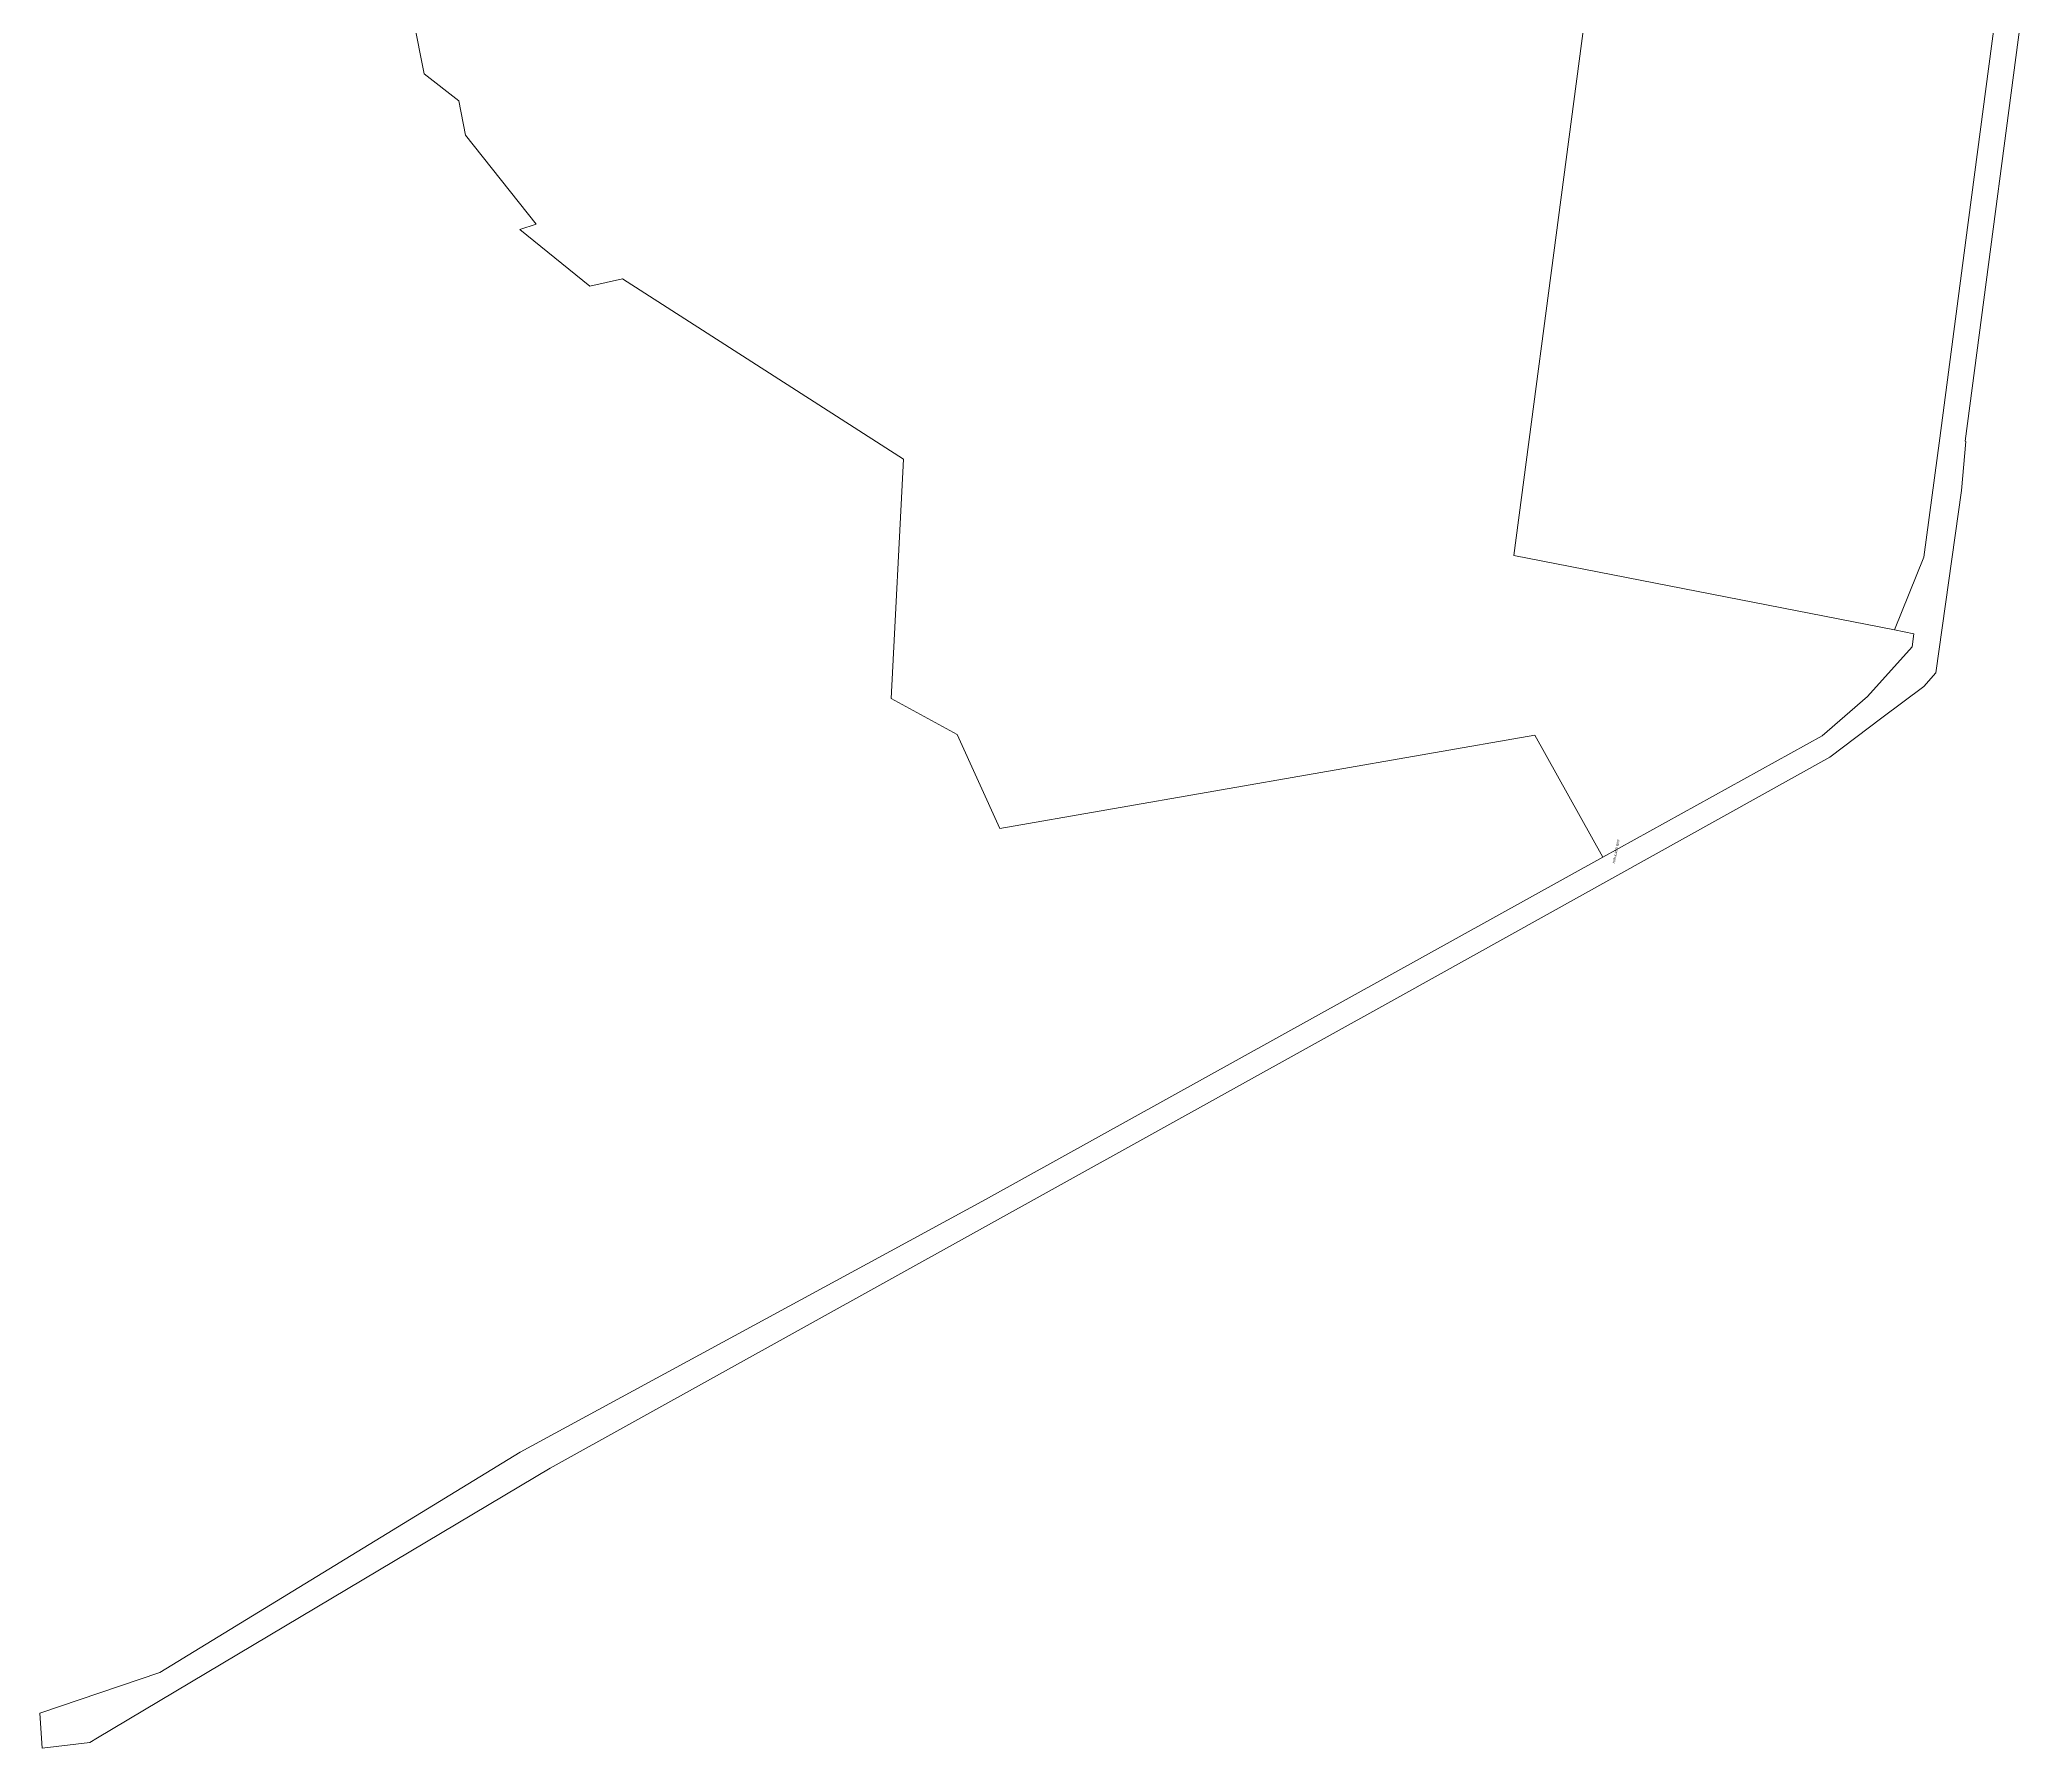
# Model space of a CAD drawing. Header units: metres. Extents: x 236404 to 242483, y 6153774 to 6158537.
# Drawn here: x 236682 to 238254, y 6153774 to 6155121 of the extents above; entities that cross this region are included whole.
import ezdxf

# ---------------------------------------------------------------- set-up
doc = ezdxf.new("R2010")
doc.units = ezdxf.units.M
doc.layers.add('Cadastre Land Parcels_SP_EXT', color=8, linetype='Continuous', lineweight=5)
doc.layers.add('Cadastre Roads_SP_EXT', color=8, linetype='Continuous', lineweight=5)
doc.styles.get("Standard").update_dxf_attribs({"font": 'arial.ttf'})

msp = doc.modelspace()

# ---------------------------------------------------------------- linework, layer by layer
at = {"layer": 'Cadastre Land Parcels_SP_EXT', "linetype": 'Continuous'}
msp.add_lwpolyline([(236959.6, 6155222.9), (236985.3, 6155094.4), (237012.6, 6155073), (237017.8, 6155046.1), (237073.6, 6154975.9), (237060.7, 6154971.7), (237116, 6154926.9), (237141.7, 6154932.7), (237363.4, 6154790.3), (237353.7, 6154601.7), (237405.7, 6154573.3), (237439.4, 6154498.9), (237861.8, 6154572.7), (237915.3, 6154476.4), (238088.5, 6154572.2), (238124.3, 6154603.2), (238159.4, 6154642.3), (238160.8, 6154652.7), (238145.6, 6154655.7), (237845.2, 6154714.5), (237886.5, 6155026.9), (237927.5, 6155337.4)], dxfattribs=at)
at = {"layer": 'Cadastre Roads_SP_EXT', "linetype": 'Continuous'}
msp.add_lwpolyline([(238243, 6155273.5), (238201.9, 6154963.1), (238181.3, 6154807), (238168.8, 6154713), (238145.6, 6154655.7), (238160.8, 6154652.7), (238159.4, 6154642.3), (238124.3, 6154603.2), (238088.5, 6154572.2), (237915.3, 6154476.4), (237428.3, 6154206.4), (237353.1, 6154165.6), (237060.9, 6154007.1), (236776.6, 6153833.3), (236681.9, 6153801), (236683.7, 6153773.5), (236721.4, 6153778), (236721.4, 6153778), (236727.5, 6153781.7), (237084.7, 6153994.3), (237755.1, 6154366.6), (238094.6, 6154555.3), (238135.6, 6154586.3), (238168.6, 6154611.1), (238178.1, 6154621.7), (238198.4, 6154765.7), (238201.8, 6154804.4), (238201.2, 6154804.5), (238254.2, 6155205.1)], dxfattribs=at)

# ---------------------------------------------------------------- texts
at = {"layer": 'Cadastre Roads_SP_EXT'}
msp.add_text('HIGHLAND WAY', height=1.8, rotation=78.8418, dxfattribs=at).set_placement((237924.9, 6154471.4))

doc.saveas('drawing.dxf')
